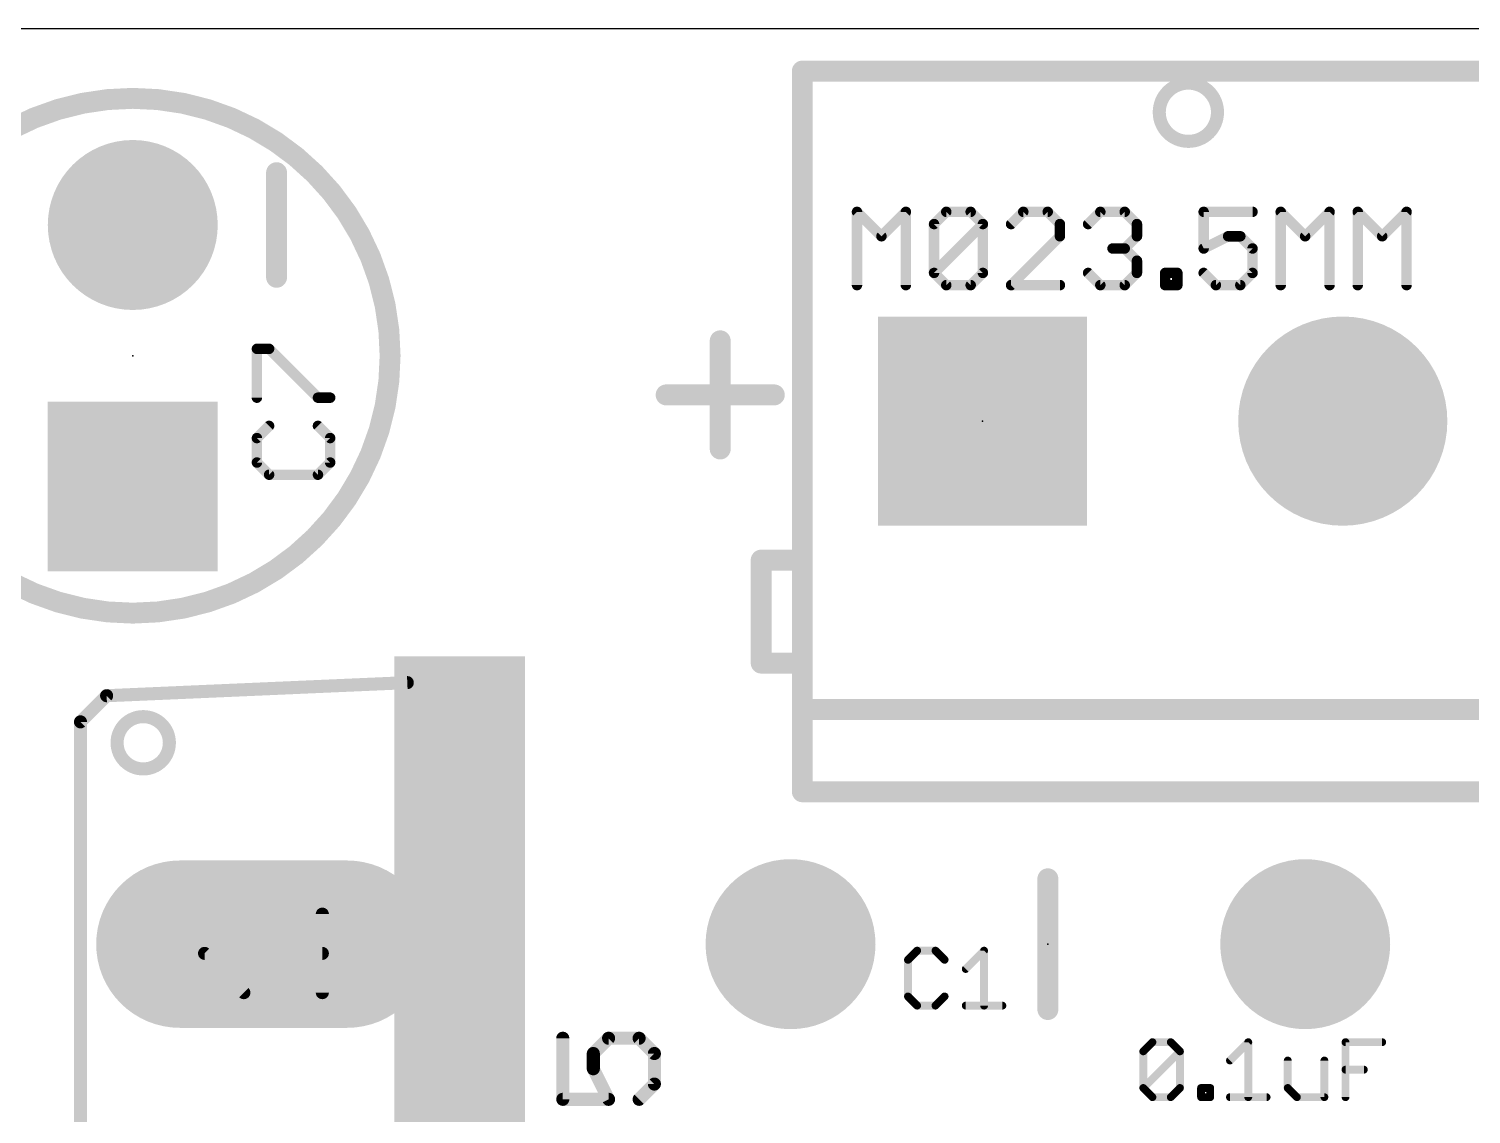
# Model space of a CAD drawing. Extents: x 0 to 3.5, y 0 to 1.5.
# Drawn here: x 0.86 to 1.412, y 1.085 to 1.5 of the extents above; entities that cross this region are included whole.
import ezdxf

# ---------------------------------------------------------------- set-up
doc = ezdxf.new("R2010")
doc.units = 0
for name, color, linetype in [('17', 82, 'CONTINUOUS'), ('20', 7, 'CONTINUOUS'), ('21', 253, 'CONTINUOUS'), ('23', 7, 'CONTINUOUS'), ('25', 253, 'CONTINUOUS'), ('27', 253, 'CONTINUOUS'), ('51', 253, 'CONTINUOUS')]:
    doc.layers.add(name, color=color, linetype=linetype)

# ---------------------------------------------------------------- blocks, each defined once
blk = doc.blocks.new('RECT')
blk.add_solid([(-0.5, -0.5), (0.5, -0.5), (-0.5, 0.5), (0.5, 0.5)])
blk = doc.blocks.new('LONGP100')
at = {"const_width": 1}
blk.add_lwpolyline([(-0.5, 0), (0.5, 0)], dxfattribs=at)
at = {"const_width": 0.5}
for points in [[(-0.5, 0.25, 1), (-0.5, -0.25)], [(0.5, -0.25, 1), (0.5, 0.25)]]:
    blk.add_lwpolyline(points, format="xyb", dxfattribs=at)
blk = doc.blocks.new('ROUNDP')
at = {"const_width": 0.5}
blk.add_lwpolyline([(0, -0.25, 1), (0, 0.25, 1), (0, -0.25)], format="xyb", dxfattribs=at)
blk = doc.blocks.new('SQUAREP')
blk.add_solid([(-0.5, -0.5), (0.5, -0.5), (-0.5, 0.5), (0.5, 0.5)])

msp = doc.modelspace()

# ---------------------------------------------------------------- linework, layer by layer
at = {"layer": '20'}
msp.add_line((3.4, 1.5), (0.1, 1.5), dxfattribs=at)
at = {"layer": '21'}
for points, const_width in [([(1.156102, 1.483858), (1.431693, 1.483858)], 0.008), ([(1.156102, 1.239764), (1.156102, 1.483858)], 0.008), ([(0.955, 1.405), (0.955, 1.445)], 0.008), ([(1.124684, 1.380711), (1.124684, 1.339342)], 0.008), ([(1.104, 1.360026), (1.145369, 1.360026)], 0.008), ([(0.89, 1.245), (1.005, 1.25)], 0.005), ([(0.89, 1.245), (0.88, 1.235)], 0.005), ([(1.156102, 1.208268), (1.156102, 1.239764)], 0.008), ([(1.431693, 1.239764), (1.156102, 1.239764)], 0.008), ([(0.88, 0.865), (0.88, 1.235)], 0.005), ([(1.431693, 1.208268), (1.156102, 1.208268)], 0.008), ([(1.25, 1.175), (1.25, 1.125)], 0.008)]:
    msp.add_lwpolyline(points, dxfattribs=dict(at, const_width=const_width))
for points, const_width in [([(1.156102, 1.485858, 1), (1.156102, 1.481858)], 0.004), ([(1.158102, 1.483858, 1), (1.154102, 1.483858)], 0.004), ([(0.9, 1.276575, 1), (0.9, 1.473425, 1), (0.9, 1.276575)], 0.008), ([(0.957, 1.445, 1), (0.953, 1.445)], 0.004), ([(0.953, 1.405, 1), (0.957, 1.405)], 0.004), ([(1.126684, 1.380711, 1), (1.122684, 1.380711)], 0.004), ([(1.104, 1.362026, 1), (1.104, 1.358026)], 0.004), ([(1.145369, 1.358026, 1), (1.145369, 1.362026)], 0.004), ([(1.122684, 1.339342, 1), (1.126684, 1.339342)], 0.004), ([(1.005054, 1.248751, 1), (1.004946, 1.251249)], 0.0025), ([(0.889946, 1.246249, 1), (0.890054, 1.243751)], 0.0025), ([(0.890884, 1.244116, 1), (0.889116, 1.245884)], 0.0025), ([(1.158102, 1.239764, 1), (1.154102, 1.239764)], 0.004), ([(1.156102, 1.241764, 1), (1.156102, 1.237764)], 0.004), ([(1.154102, 1.239764, 1), (1.158102, 1.239764)], 0.004), ([(0.88125, 1.235, 1), (0.87875, 1.235)], 0.0025), ([(0.879116, 1.235884, 1), (0.880884, 1.234116)], 0.0025), ([(0.904, 1.217, 1), (0.904, 1.237, 1), (0.904, 1.217)], 0.005), ([(1.156102, 1.210268, 1), (1.156102, 1.206268)], 0.004), ([(1.154102, 1.208268, 1), (1.158102, 1.208268)], 0.004), ([(1.252, 1.175, 1), (1.248, 1.175)], 0.004), ([(1.248, 1.125, 1), (1.252, 1.125)], 0.004)]:
    msp.add_lwpolyline(points, format="xyb", dxfattribs=dict(at, const_width=const_width))
at = {"layer": '23'}
for p in [(0.9, 1.375), (1.225, 1.35), (1.25, 1.15)]:
    msp.add_point(p, dxfattribs=at)
at = {"layer": '25'}
for points, const_width in [([(0.947476, 1.358965), (0.947476, 1.377648)], 0.004), ([(0.947476, 1.377648), (0.952147, 1.377648)], 0.004), ([(0.952147, 1.377648), (0.970829, 1.358965)], 0.004), ([(0.970829, 1.358965), (0.9755, 1.358965)], 0.004), ([(0.952147, 1.348183), (0.947476, 1.343512)], 0.004), ([(0.9755, 1.343512), (0.970829, 1.348183)], 0.004), ([(0.947476, 1.343512), (0.947476, 1.334171)], 0.004), ([(0.9755, 1.334171), (0.9755, 1.343512)], 0.004), ([(0.947476, 1.334171), (0.952147, 1.3295)], 0.004), ([(0.970829, 1.3295), (0.9755, 1.334171)], 0.004), ([(0.952147, 1.3295), (0.970829, 1.3295)], 0.004), ([(1.200003, 1.147518), (1.1965, 1.144015)], 0.003), ([(1.207009, 1.147518), (1.200003, 1.147518)], 0.003), ([(1.210512, 1.144015), (1.207009, 1.147518)], 0.003), ([(1.218599, 1.140512), (1.225605, 1.147518)], 0.003), ([(1.225605, 1.147518), (1.225605, 1.1265)], 0.003), ([(1.1965, 1.144015), (1.1965, 1.130003)], 0.003), ([(1.1965, 1.130003), (1.200003, 1.1265)], 0.003), ([(1.207009, 1.1265), (1.210512, 1.130003)], 0.003), ([(1.200003, 1.1265), (1.207009, 1.1265)], 0.003), ([(1.218599, 1.1265), (1.232611, 1.1265)], 0.003), ([(1.06447, 1.114022), (1.06447, 1.090668)], 0.005), ([(1.076147, 1.108183), (1.081985, 1.114022)], 0.005), ([(1.081985, 1.114022), (1.093662, 1.114022)], 0.005), ([(1.093662, 1.114022), (1.0995, 1.108183)], 0.005), ([(1.076147, 1.102345), (1.076147, 1.108183)], 0.005), ([(1.0995, 1.108183), (1.0995, 1.096507)], 0.005), ([(1.081985, 1.090668), (1.076147, 1.102345)], 0.005), ([(1.0995, 1.096507), (1.093662, 1.090668)], 0.005), ([(1.06447, 1.090668), (1.081985, 1.090668)], 0.005)]:
    msp.add_lwpolyline(points, dxfattribs=dict(at, const_width=const_width))
for points, const_width in [([(0.948476, 1.377648, 1), (0.946476, 1.377648)], 0.002), ([(0.947476, 1.378648, 1), (0.947476, 1.376648)], 0.002), ([(0.952854, 1.378355, 1), (0.95144, 1.376941)], 0.002), ([(0.952147, 1.376648, 1), (0.952147, 1.378648)], 0.002), ([(0.946476, 1.358965, 1), (0.948476, 1.358965)], 0.002), ([(0.970829, 1.359965, 1), (0.970829, 1.357965)], 0.002), ([(0.970122, 1.358258, 1), (0.971536, 1.359672)], 0.002), ([(0.9755, 1.357965, 1), (0.9755, 1.359965)], 0.002), ([(0.952854, 1.347475, 1), (0.95144, 1.34889)], 0.002), ([(0.971536, 1.34889, 1), (0.970122, 1.347475)], 0.002), ([(0.948476, 1.343512, 1), (0.946476, 1.343512)], 0.002), ([(0.946769, 1.344219, 1), (0.948183, 1.342805)], 0.002), ([(0.9765, 1.343512, 1), (0.9745, 1.343512)], 0.002), ([(0.974793, 1.342805, 1), (0.976207, 1.344219)], 0.002), ([(0.948183, 1.334878, 1), (0.946769, 1.333464)], 0.002), ([(0.946476, 1.334171, 1), (0.948476, 1.334171)], 0.002), ([(0.9745, 1.334171, 1), (0.9765, 1.334171)], 0.002), ([(0.976207, 1.333464, 1), (0.974793, 1.334878)], 0.002), ([(0.952147, 1.3305, 1), (0.952147, 1.3285)], 0.002), ([(0.95144, 1.328793, 1), (0.952854, 1.330207)], 0.002), ([(0.970122, 1.330207, 1), (0.971536, 1.328793)], 0.002), ([(0.970829, 1.3285, 1), (0.970829, 1.3305)], 0.002), ([(1.200003, 1.148268, 1), (1.200003, 1.146768)], 0.0015), ([(1.200533, 1.146988, 1), (1.199473, 1.148048)], 0.0015), ([(1.207539, 1.148048, 1), (1.206479, 1.146988)], 0.0015), ([(1.207009, 1.146768, 1), (1.207009, 1.148268)], 0.0015), ([(1.226355, 1.147518, 1), (1.224855, 1.147518)], 0.0015), ([(1.226135, 1.146988, 1), (1.225074, 1.148048)], 0.0015), ([(1.19725, 1.144015, 1), (1.19575, 1.144015)], 0.0015), ([(1.19597, 1.144545, 1), (1.19703, 1.143485)], 0.0015), ([(1.209982, 1.143485, 1), (1.211042, 1.144545)], 0.0015), ([(1.218068, 1.141042, 1), (1.219129, 1.139982)], 0.0015), ([(1.19703, 1.130533, 1), (1.19597, 1.129473)], 0.0015), ([(1.211042, 1.129473, 1), (1.209982, 1.130533)], 0.0015), ([(1.19575, 1.130003, 1), (1.19725, 1.130003)], 0.0015), ([(1.200003, 1.12725, 1), (1.200003, 1.12575)], 0.0015), ([(1.199473, 1.12597, 1), (1.200533, 1.12703)], 0.0015), ([(1.206479, 1.12703, 1), (1.207539, 1.12597)], 0.0015), ([(1.207009, 1.12575, 1), (1.207009, 1.12725)], 0.0015), ([(1.218599, 1.12725, 1), (1.218599, 1.12575)], 0.0015), ([(1.224855, 1.1265, 1), (1.226355, 1.1265)], 0.0015), ([(1.232611, 1.12575, 1), (1.232611, 1.12725)], 0.0015), ([(1.06572, 1.114022, 1), (1.06322, 1.114022)], 0.0025), ([(1.081985, 1.115272, 1), (1.081985, 1.112772)], 0.0025), ([(1.082869, 1.113138, 1), (1.081101, 1.114906)], 0.0025), ([(1.094546, 1.114906, 1), (1.092778, 1.113138)], 0.0025), ([(1.093662, 1.112772, 1), (1.093662, 1.115272)], 0.0025), ([(1.077397, 1.108183, 1), (1.074897, 1.108183)], 0.0025), ([(1.075263, 1.109067, 1), (1.077031, 1.107299)], 0.0025), ([(1.10075, 1.108183, 1), (1.09825, 1.108183)], 0.0025), ([(1.098616, 1.107299, 1), (1.100384, 1.109067)], 0.0025), ([(1.077265, 1.102904, 1), (1.075029, 1.101786)], 0.0025), ([(1.074897, 1.102345, 1), (1.077397, 1.102345)], 0.0025), ([(1.100384, 1.095623, 1), (1.098616, 1.097391)], 0.0025), ([(1.06447, 1.091918, 1), (1.06447, 1.089418)], 0.0025), ([(1.080867, 1.090109, 1), (1.083103, 1.091227)], 0.0025), ([(1.081985, 1.089418, 1), (1.081985, 1.091918)], 0.0025), ([(1.092778, 1.091552, 1), (1.094546, 1.089785)], 0.0025), ([(1.09825, 1.096507, 1), (1.10075, 1.096507)], 0.0025), ([(1.06322, 1.090668, 1), (1.06572, 1.090668)], 0.0025)]:
    msp.add_lwpolyline(points, format="xyb", dxfattribs=dict(at, const_width=const_width))
at = {"layer": '27'}
for points, const_width in [([(1.177, 1.402), (1.177, 1.430024)], 0.004), ([(1.177, 1.430024), (1.186341, 1.420683)], 0.004), ([(1.186341, 1.420683), (1.195683, 1.430024)], 0.004), ([(1.195683, 1.430024), (1.195683, 1.402)], 0.004), ([(1.206465, 1.425353), (1.211136, 1.430024)], 0.004), ([(1.211136, 1.430024), (1.220477, 1.430024)], 0.004), ([(1.220477, 1.430024), (1.225148, 1.425353)], 0.004), ([(1.240601, 1.430024), (1.23593, 1.425353)], 0.004), ([(1.249942, 1.430024), (1.240601, 1.430024)], 0.004), ([(1.254613, 1.425353), (1.249942, 1.430024)], 0.004), ([(1.265396, 1.425353), (1.270066, 1.430024)], 0.004), ([(1.270066, 1.430024), (1.279407, 1.430024)], 0.004), ([(1.279407, 1.430024), (1.284078, 1.425353)], 0.004), ([(1.328276, 1.430024), (1.309593, 1.430024)], 0.004), ([(1.309593, 1.430024), (1.309593, 1.416012)], 0.004), ([(1.339058, 1.402), (1.339058, 1.430024)], 0.004), ([(1.339058, 1.430024), (1.3484, 1.420683)], 0.004), ([(1.3484, 1.420683), (1.357741, 1.430024)], 0.004), ([(1.357741, 1.430024), (1.357741, 1.402)], 0.004), ([(1.368524, 1.402), (1.368524, 1.430024)], 0.004), ([(1.368524, 1.430024), (1.377865, 1.420683)], 0.004), ([(1.377865, 1.420683), (1.387206, 1.430024)], 0.004), ([(1.387206, 1.430024), (1.387206, 1.402)], 0.004), ([(1.206465, 1.406671), (1.206465, 1.425353)], 0.004), ([(1.206465, 1.406671), (1.225148, 1.425353)], 0.004), ([(1.225148, 1.425353), (1.225148, 1.406671)], 0.004), ([(1.254613, 1.420683), (1.254613, 1.425353)], 0.004), ([(1.284078, 1.425353), (1.284078, 1.420683)], 0.004), ([(1.23593, 1.402), (1.254613, 1.420683)], 0.004), ([(1.279407, 1.416012), (1.274737, 1.416012)], 0.004), ([(1.284078, 1.420683), (1.279407, 1.416012)], 0.004), ([(1.279407, 1.416012), (1.284078, 1.411341)], 0.004), ([(1.309593, 1.416012), (1.318935, 1.420683)], 0.004), ([(1.318935, 1.420683), (1.323605, 1.420683)], 0.004), ([(1.323605, 1.420683), (1.328276, 1.416012)], 0.004), ([(1.328276, 1.416012), (1.328276, 1.406671)], 0.004), ([(1.284078, 1.411341), (1.284078, 1.406671)], 0.004), ([(1.211136, 1.402), (1.206465, 1.406671)], 0.004), ([(1.225148, 1.406671), (1.220477, 1.402)], 0.004), ([(1.270066, 1.402), (1.265396, 1.406671)], 0.004), ([(1.284078, 1.406671), (1.279407, 1.402)], 0.004), ([(1.294861, 1.402), (1.294861, 1.406671)], 0.004), ([(1.294861, 1.406671), (1.299531, 1.406671)], 0.004), ([(1.299531, 1.406671), (1.299531, 1.402)], 0.004), ([(1.314264, 1.402), (1.309593, 1.406671)], 0.004), ([(1.328276, 1.406671), (1.323605, 1.402)], 0.004), ([(1.220477, 1.402), (1.211136, 1.402)], 0.004), ([(1.254613, 1.402), (1.23593, 1.402)], 0.004), ([(1.279407, 1.402), (1.270066, 1.402)], 0.004), ([(1.299531, 1.402), (1.294861, 1.402)], 0.004), ([(1.323605, 1.402), (1.314264, 1.402)], 0.004), ([(1.2865, 1.109015), (1.290003, 1.112518)], 0.003), ([(1.2865, 1.095003), (1.2865, 1.109015)], 0.003), ([(1.2865, 1.095003), (1.300512, 1.109015)], 0.003), ([(1.290003, 1.112518), (1.297009, 1.112518)], 0.003), ([(1.297009, 1.112518), (1.300512, 1.109015)], 0.003), ([(1.300512, 1.109015), (1.300512, 1.095003)], 0.003), ([(1.319648, 1.105512), (1.326654, 1.112518)], 0.003), ([(1.326654, 1.112518), (1.326654, 1.0915)], 0.003), ([(1.363846, 1.0915), (1.363846, 1.112518)], 0.003), ([(1.363846, 1.112518), (1.377858, 1.112518)], 0.003), ([(1.341747, 1.105512), (1.341747, 1.095003)], 0.003), ([(1.355759, 1.0915), (1.355759, 1.105512)], 0.003), ([(1.363846, 1.102009), (1.370852, 1.102009)], 0.003), ([(1.290003, 1.0915), (1.2865, 1.095003)], 0.003), ([(1.297009, 1.0915), (1.290003, 1.0915)], 0.003), ([(1.300512, 1.095003), (1.297009, 1.0915)], 0.003), ([(1.308599, 1.0915), (1.308599, 1.095003)], 0.003), ([(1.308599, 1.095003), (1.312102, 1.095003)], 0.003), ([(1.312102, 1.0915), (1.308599, 1.0915)], 0.003), ([(1.312102, 1.095003), (1.312102, 1.0915)], 0.003), ([(1.319648, 1.0915), (1.33366, 1.0915)], 0.003), ([(1.341747, 1.095003), (1.34525, 1.0915)], 0.003), ([(1.34525, 1.0915), (1.355759, 1.0915)], 0.003)]:
    msp.add_lwpolyline(points, dxfattribs=dict(at, const_width=const_width))
for points, const_width in [([(1.178, 1.430024, 1), (1.176, 1.430024)], 0.002), ([(1.177707, 1.430731, 1), (1.176293, 1.429317)], 0.002), ([(1.196683, 1.430024, 1), (1.194683, 1.430024)], 0.002), ([(1.19639, 1.429317, 1), (1.194975, 1.430731)], 0.002), ([(1.211136, 1.431024, 1), (1.211136, 1.429024)], 0.002), ([(1.211843, 1.429317, 1), (1.210429, 1.430731)], 0.002), ([(1.221184, 1.430731, 1), (1.21977, 1.429317)], 0.002), ([(1.220477, 1.429024, 1), (1.220477, 1.431024)], 0.002), ([(1.240601, 1.431024, 1), (1.240601, 1.429024)], 0.002), ([(1.241308, 1.429317, 1), (1.239894, 1.430731)], 0.002), ([(1.250649, 1.430731, 1), (1.249235, 1.429317)], 0.002), ([(1.249942, 1.429024, 1), (1.249942, 1.431024)], 0.002), ([(1.270066, 1.431024, 1), (1.270066, 1.429024)], 0.002), ([(1.270773, 1.429317, 1), (1.269359, 1.430731)], 0.002), ([(1.280115, 1.430731, 1), (1.2787, 1.429317)], 0.002), ([(1.279407, 1.429024, 1), (1.279407, 1.431024)], 0.002), ([(1.309593, 1.431024, 1), (1.309593, 1.429024)], 0.002), ([(1.310593, 1.430024, 1), (1.308593, 1.430024)], 0.002), ([(1.328276, 1.429024, 1), (1.328276, 1.431024)], 0.002), ([(1.340058, 1.430024, 1), (1.338058, 1.430024)], 0.002), ([(1.339766, 1.430731, 1), (1.338351, 1.429317)], 0.002), ([(1.358741, 1.430024, 1), (1.356741, 1.430024)], 0.002), ([(1.358448, 1.429317, 1), (1.357034, 1.430731)], 0.002), ([(1.369524, 1.430024, 1), (1.367524, 1.430024)], 0.002), ([(1.369231, 1.430731, 1), (1.367817, 1.429317)], 0.002), ([(1.388206, 1.430024, 1), (1.386206, 1.430024)], 0.002), ([(1.387913, 1.429317, 1), (1.386499, 1.430731)], 0.002), ([(1.207465, 1.425353, 1), (1.205465, 1.425353)], 0.002), ([(1.205758, 1.42606, 1), (1.207172, 1.424646)], 0.002), ([(1.226148, 1.425353, 1), (1.224148, 1.425353)], 0.002), ([(1.225855, 1.424646, 1), (1.224441, 1.42606)], 0.002), ([(1.224441, 1.424646, 1), (1.225855, 1.42606)], 0.002), ([(1.235223, 1.42606, 1), (1.236637, 1.424646)], 0.002), ([(1.255613, 1.425353, 1), (1.253613, 1.425353)], 0.002), ([(1.253906, 1.424646, 1), (1.25532, 1.42606)], 0.002), ([(1.264688, 1.42606, 1), (1.266103, 1.424646)], 0.002), ([(1.285078, 1.425353, 1), (1.283078, 1.425353)], 0.002), ([(1.283371, 1.424646, 1), (1.284785, 1.42606)], 0.002), ([(1.185634, 1.42139, 1), (1.187048, 1.419975)], 0.002), ([(1.185634, 1.419975, 1), (1.187048, 1.42139)], 0.002), ([(1.253613, 1.420683, 1), (1.255613, 1.420683)], 0.002), ([(1.25532, 1.419975, 1), (1.253906, 1.42139)], 0.002), ([(1.274737, 1.417012, 1), (1.274737, 1.415012)], 0.002), ([(1.280115, 1.416719, 1), (1.2787, 1.415305)], 0.002), ([(1.279407, 1.415012, 1), (1.279407, 1.417012)], 0.002), ([(1.283078, 1.420683, 1), (1.285078, 1.420683)], 0.002), ([(1.284785, 1.419975, 1), (1.283371, 1.42139)], 0.002), ([(1.309146, 1.416906, 1), (1.31004, 1.415118)], 0.002), ([(1.318935, 1.421683, 1), (1.318935, 1.419683)], 0.002), ([(1.319382, 1.419788, 1), (1.318487, 1.421577)], 0.002), ([(1.324312, 1.42139, 1), (1.322898, 1.419975)], 0.002), ([(1.323605, 1.419683, 1), (1.323605, 1.421683)], 0.002), ([(1.329276, 1.416012, 1), (1.327276, 1.416012)], 0.002), ([(1.347693, 1.42139, 1), (1.349107, 1.419975)], 0.002), ([(1.347693, 1.419975, 1), (1.349107, 1.42139)], 0.002), ([(1.377158, 1.42139, 1), (1.378572, 1.419975)], 0.002), ([(1.377158, 1.419975, 1), (1.378572, 1.42139)], 0.002), ([(1.2787, 1.416719, 1), (1.280115, 1.415305)], 0.002), ([(1.285078, 1.411341, 1), (1.283078, 1.411341)], 0.002), ([(1.283371, 1.410634, 1), (1.284785, 1.412048)], 0.002), ([(1.308593, 1.416012, 1), (1.310593, 1.416012)], 0.002), ([(1.327569, 1.415305, 1), (1.328983, 1.416719)], 0.002), ([(1.207172, 1.407378, 1), (1.205758, 1.405964)], 0.002), ([(1.205758, 1.407378, 1), (1.207172, 1.405964)], 0.002), ([(1.205465, 1.406671, 1), (1.207465, 1.406671)], 0.002), ([(1.224148, 1.406671, 1), (1.226148, 1.406671)], 0.002), ([(1.225855, 1.405964, 1), (1.224441, 1.407378)], 0.002), ([(1.266103, 1.407378, 1), (1.264688, 1.405964)], 0.002), ([(1.283078, 1.406671, 1), (1.285078, 1.406671)], 0.002), ([(1.284785, 1.405964, 1), (1.283371, 1.407378)], 0.002), ([(1.295861, 1.406671, 1), (1.293861, 1.406671)], 0.002), ([(1.294861, 1.407671, 1), (1.294861, 1.405671)], 0.002), ([(1.300531, 1.406671, 1), (1.298531, 1.406671)], 0.002), ([(1.299531, 1.405671, 1), (1.299531, 1.407671)], 0.002), ([(1.3103, 1.407378, 1), (1.308886, 1.405964)], 0.002), ([(1.327276, 1.406671, 1), (1.329276, 1.406671)], 0.002), ([(1.328983, 1.405964, 1), (1.327569, 1.407378)], 0.002), ([(1.176, 1.402, 1), (1.178, 1.402)], 0.002), ([(1.194683, 1.402, 1), (1.196683, 1.402)], 0.002), ([(1.211136, 1.403, 1), (1.211136, 1.401)], 0.002), ([(1.210429, 1.401293, 1), (1.211843, 1.402707)], 0.002), ([(1.21977, 1.402707, 1), (1.221184, 1.401293)], 0.002), ([(1.220477, 1.401, 1), (1.220477, 1.403)], 0.002), ([(1.23593, 1.403, 1), (1.23593, 1.401)], 0.002), ([(1.235223, 1.402707, 1), (1.236637, 1.401293)], 0.002), ([(1.254613, 1.401, 1), (1.254613, 1.403)], 0.002), ([(1.270066, 1.403, 1), (1.270066, 1.401)], 0.002), ([(1.269359, 1.401293, 1), (1.270773, 1.402707)], 0.002), ([(1.2787, 1.402707, 1), (1.280115, 1.401293)], 0.002), ([(1.279407, 1.401, 1), (1.279407, 1.403)], 0.002), ([(1.294861, 1.403, 1), (1.294861, 1.401)], 0.002), ([(1.293861, 1.402, 1), (1.295861, 1.402)], 0.002), ([(1.298531, 1.402, 1), (1.300531, 1.402)], 0.002), ([(1.299531, 1.401, 1), (1.299531, 1.403)], 0.002), ([(1.314264, 1.403, 1), (1.314264, 1.401)], 0.002), ([(1.313557, 1.401293, 1), (1.314971, 1.402707)], 0.002), ([(1.322898, 1.402707, 1), (1.324312, 1.401293)], 0.002), ([(1.323605, 1.401, 1), (1.323605, 1.403)], 0.002), ([(1.338058, 1.402, 1), (1.340058, 1.402)], 0.002), ([(1.356741, 1.402, 1), (1.358741, 1.402)], 0.002), ([(1.367524, 1.402, 1), (1.369524, 1.402)], 0.002), ([(1.386206, 1.402, 1), (1.388206, 1.402)], 0.002), ([(1.28725, 1.109015, 1), (1.28575, 1.109015)], 0.0015), ([(1.28597, 1.109545, 1), (1.28703, 1.108485)], 0.0015), ([(1.290003, 1.113268, 1), (1.290003, 1.111768)], 0.0015), ([(1.290533, 1.111988, 1), (1.289473, 1.113048)], 0.0015), ([(1.297539, 1.113048, 1), (1.296479, 1.111988)], 0.0015), ([(1.297009, 1.111768, 1), (1.297009, 1.113268)], 0.0015), ([(1.301262, 1.109015, 1), (1.299762, 1.109015)], 0.0015), ([(1.301042, 1.108485, 1), (1.299982, 1.109545)], 0.0015), ([(1.299982, 1.108485, 1), (1.301042, 1.109545)], 0.0015), ([(1.327404, 1.112518, 1), (1.325904, 1.112518)], 0.0015), ([(1.327184, 1.111988, 1), (1.326124, 1.113048)], 0.0015), ([(1.364596, 1.112518, 1), (1.363096, 1.112518)], 0.0015), ([(1.363846, 1.113268, 1), (1.363846, 1.111768)], 0.0015), ([(1.377858, 1.111768, 1), (1.377858, 1.113268)], 0.0015), ([(1.319118, 1.106042, 1), (1.320178, 1.104982)], 0.0015), ([(1.342497, 1.105512, 1), (1.340997, 1.105512)], 0.0015), ([(1.356509, 1.105512, 1), (1.355009, 1.105512)], 0.0015), ([(1.363846, 1.102759, 1), (1.363846, 1.101259)], 0.0015), ([(1.370852, 1.101259, 1), (1.370852, 1.102759)], 0.0015), ([(1.28703, 1.095533, 1), (1.28597, 1.094473)], 0.0015), ([(1.28597, 1.095533, 1), (1.28703, 1.094473)], 0.0015), ([(1.28575, 1.095003, 1), (1.28725, 1.095003)], 0.0015), ([(1.290003, 1.09225, 1), (1.290003, 1.09075)], 0.0015), ([(1.289473, 1.09097, 1), (1.290533, 1.09203)], 0.0015), ([(1.296479, 1.09203, 1), (1.297539, 1.09097)], 0.0015), ([(1.297009, 1.09075, 1), (1.297009, 1.09225)], 0.0015), ([(1.299762, 1.095003, 1), (1.301262, 1.095003)], 0.0015), ([(1.301042, 1.094473, 1), (1.299982, 1.095533)], 0.0015), ([(1.309349, 1.095003, 1), (1.307849, 1.095003)], 0.0015), ([(1.308599, 1.095753, 1), (1.308599, 1.094253)], 0.0015), ([(1.308599, 1.09225, 1), (1.308599, 1.09075)], 0.0015), ([(1.312852, 1.095003, 1), (1.311352, 1.095003)], 0.0015), ([(1.312102, 1.094253, 1), (1.312102, 1.095753)], 0.0015), ([(1.312102, 1.09075, 1), (1.312102, 1.09225)], 0.0015), ([(1.319648, 1.09225, 1), (1.319648, 1.09075)], 0.0015), ([(1.33366, 1.09075, 1), (1.33366, 1.09225)], 0.0015), ([(1.342277, 1.095533, 1), (1.341217, 1.094473)], 0.0015), ([(1.340997, 1.095003, 1), (1.342497, 1.095003)], 0.0015), ([(1.34525, 1.09225, 1), (1.34525, 1.09075)], 0.0015), ([(1.34472, 1.09097, 1), (1.34578, 1.09203)], 0.0015), ([(1.355759, 1.09075, 1), (1.355759, 1.09225)], 0.0015), ([(1.307849, 1.0915, 1), (1.309349, 1.0915)], 0.0015), ([(1.311352, 1.0915, 1), (1.312852, 1.0915)], 0.0015), ([(1.325904, 1.0915, 1), (1.327404, 1.0915)], 0.0015), ([(1.355009, 1.0915, 1), (1.356509, 1.0915)], 0.0015), ([(1.363096, 1.0915, 1), (1.364596, 1.0915)], 0.0015)]:
    msp.add_lwpolyline(points, format="xyb", dxfattribs=dict(at, const_width=const_width))
at = {"layer": '51'}
for points, const_width in [([(1.30374, 1.456976, 1), (1.30374, 1.479244, 1), (1.30374, 1.456976)], 0.005), ([(1.140354, 1.29885, 1), (1.140354, 1.29485)], 0.004), ([(1.142354, 1.29685, 1), (1.138354, 1.29685)], 0.004), ([(1.156102, 1.29485, 1), (1.156102, 1.29885)], 0.004), ([(1.140354, 1.25948, 1), (1.140354, 1.25548)], 0.004), ([(1.138354, 1.25748, 1), (1.142354, 1.25748)], 0.004), ([(1.156102, 1.25548, 1), (1.156102, 1.25948)], 0.004), ([(0.97375, 1.161486, 1), (0.97125, 1.161486)], 0.0025), ([(0.927462, 1.147724, 1), (0.927462, 1.145224)], 0.0025), ([(0.928345, 1.147357, 1), (0.926578, 1.14559)], 0.0025), ([(0.9725, 1.145224, 1), (0.9725, 1.147724)], 0.0025), ([(0.941591, 1.130577, 1), (0.943358, 1.132345)], 0.0025), ([(0.97125, 1.131461, 1), (0.97375, 1.131461)], 0.0025)]:
    msp.add_lwpolyline(points, format="xyb", dxfattribs=dict(at, const_width=const_width))
for points, const_width in [([(1.156102, 1.29685), (1.140354, 1.29685)], 0.008), ([(1.140354, 1.29685), (1.140354, 1.25748)], 0.008), ([(1.140354, 1.25748), (1.156102, 1.25748)], 0.008), ([(0.9725, 1.131461), (0.9725, 1.161486)], 0.005), ([(0.942474, 1.131461), (0.927462, 1.146474)], 0.005), ([(0.927462, 1.146474), (0.9725, 1.146474)], 0.005)]:
    msp.add_lwpolyline(points, dxfattribs=dict(at, const_width=const_width))

# ---------------------------------------------------------------- block references
at = {"layer": '17', "xscale": 0.065, "yscale": 0.065, "rotation": 270}
for name, p in [('ROUNDP', (0.9, 1.425)), ('ROUNDP', (0.9, 1.425)), ('SQUAREP', (0.9, 1.325)), ('SQUAREP', (0.9, 1.325))]:
    msp.add_blockref(name, p, dxfattribs=at)
at = {"layer": '17'}
for name, p, xscale, yscale in [('SQUAREP', (1.225, 1.35), 0.08, 0.08), ('SQUAREP', (1.225, 1.35), 0.08, 0.08), ('ROUNDP', (1.362795, 1.35), 0.08, 0.08), ('ROUNDP', (1.362795, 1.35), 0.08, 0.08), ('LONGP100', (0.95, 1.15), 0.064, 0.064), ('LONGP100', (0.95, 1.15), 0.064, 0.064), ('ROUNDP', (1.151575, 1.15), 0.065, 0.065), ('ROUNDP', (1.151575, 1.15), 0.065, 0.065), ('ROUNDP', (1.348425, 1.15), 0.065, 0.065), ('ROUNDP', (1.348425, 1.15), 0.065, 0.065)]:
    msp.add_blockref(name, p, dxfattribs=dict(at, xscale=xscale, yscale=yscale))
at = {"layer": '21', "rotation": 270}
for p, xscale, yscale in [((1.01, 1.2225), 0.075, 0.02), ((1.035, 1.05), 0.42, 0.03), ((1.01, 1.1), 0.03, 0.02)]:
    msp.add_blockref('RECT', p, dxfattribs=dict(at, xscale=xscale, yscale=yscale))
at = {"layer": '51', "xscale": 0.07, "yscale": 0.02, "rotation": 270}
for p in [(1.01, 1.15), (1.01, 1.05)]:
    msp.add_blockref('RECT', p, dxfattribs=at)

doc.saveas('drawing.dxf')
